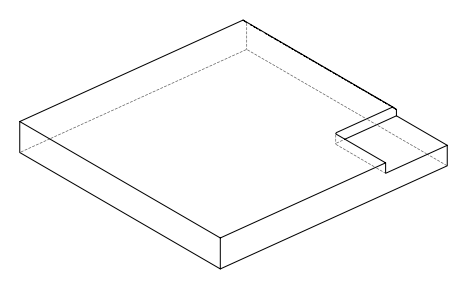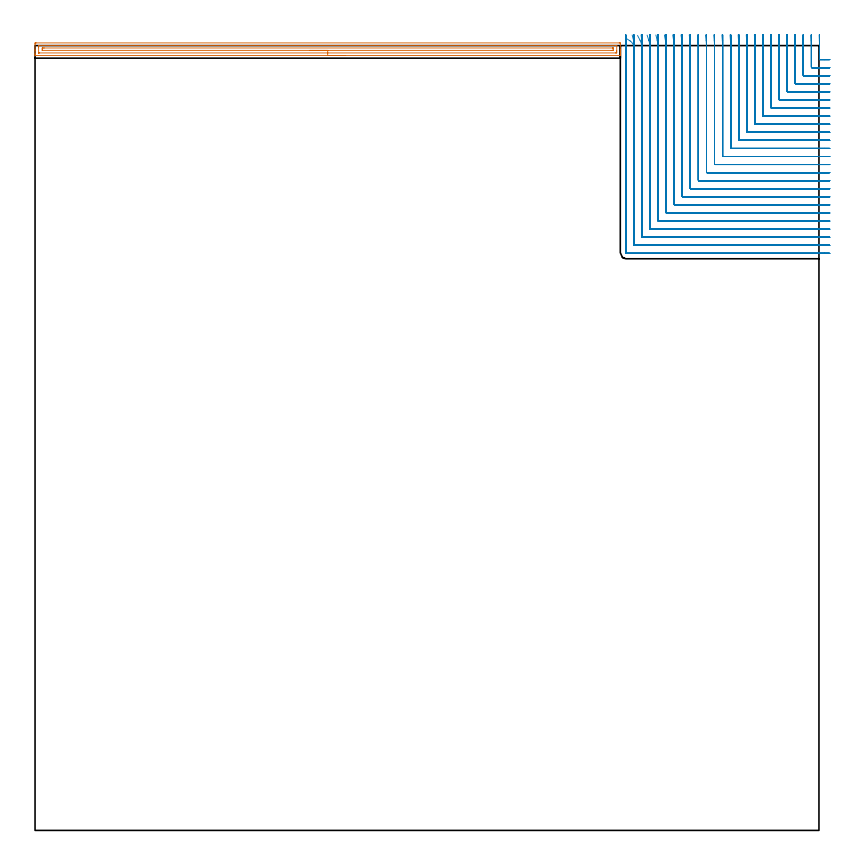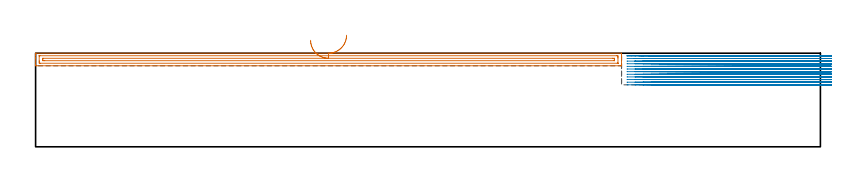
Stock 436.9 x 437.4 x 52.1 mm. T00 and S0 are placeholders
(PLAN: 2 operations, 1 tool changes, 91.9 min)
(1 AREA_MILL | FG_CHAMFER_SURFACE | UGT0205_001 | 8.02 min | 8099 mm3)
(2 MILL_CORNER_NOTCH_RECTANGULAR | CORNER_NOTCH_RECTANGULAR | UGT0201_014 | Follow Part, ap 1.5, ae 75% | 83.92 min | 231332 mm3)
(TOOL UGT0205_001 | Chamfer Mill 20 x 3 x 45 deg. | D20 FL50 Z2)
(TOOL UGT0201_014 | End mill 6 mm | D6 FL24 Z4)
(OP 1 AREA_MILL)
G17 G21 G94 G90
T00 M6
G54
G17 G0 G90 X173.1 Y431.9 S1061 M3
G43 Z62.1 H0
G94 G1 X173.062 Z61.228 F250.
X172.948 Z60.363
X172.759 Z59.512
X172.497 Z58.68
X172.163 Z57.874
X171.76 Z57.1
X171.292 Z56.364
X170.76 Z55.672
X170.171 Z55.029
X169.528 Z54.44
X168.836 Z53.908
X168.1 Z53.44
X167.326 Z53.037
X166.52 Z52.703
X165.688 Z52.441
X164.836 Z52.252
X163.972 Z52.138
X163.1 Z52.1
X0.164
X0.01 Y431.906 Z52.093
X0. Y432.21 Z51.789
Y432.556 Z51.444
Y433.202 Z50.793
Y434.404 Z49.593
Y434.96 Z49.034
Y438.2 Z45.797
X0.003 Y438.478 Z45.519
X0.01 Y438.892 Z45.105
X0.186 Y438.896 Z45.102
X0.61 Y438.899 Z45.101
X325.59
X326.014 Y438.896 Z45.102
X326.19 Y438.892 Z45.105
X326.2 Y438.478 Z45.519
Y434.96 Z49.034
Y434.404 Z49.593
Y434.081 Z49.915
Y433.524 Z50.472
Y433.202 Z50.793
Y432.209 Z51.79
X326.19 Y431.906 Z52.093
X326.036 Y431.9 Z52.1
X163.1
Y433.314 Z50.686
X2.396 Y433.315 Z50.685
X2.281
X2.036 Y433.32 Z50.68
X2.013 Y433.321 Z50.679
X2.008 Y433.337 Z50.663
X2.003 Y433.368 Z50.632
X2.001 Y433.397 Z50.603
X2. Y436.23 Z47.77
X2.002 Y436.719 Z47.281
X2.005 Y437.104 Z46.896
X2.017 Y437.479 Z46.521
X2.396 Y437.484 Z46.516
X2.511 Y437.485 Z46.515
X323.804
X323.919
X324.164 Y437.48 Z46.52
X324.187 Y437.479 Z46.521
X324.192 Y437.463 Z46.537
X324.197 Y437.432 Z46.568
X324.199 Y437.403 Z46.597
X324.2 Y434.571 Z49.429
X324.198 Y434.081 Z49.919
X324.195 Y433.696 Z50.304
X324.183 Y433.321 Z50.679
X323.804 Y433.316 Z50.684
X323.689 Y433.315 Z50.685
X163.1 Y433.314 Z50.686
Y434.728 Z49.272
X4.182 Y434.729 Z49.271
X4.103 Y434.731 Z49.269
X4.041 Y434.734 Z49.266
X4.01 Y434.737 Z49.263
X4.008 Y434.782 Z49.218
X4.003 Y434.96 Z49.04
X4.001 Y435.139 Z48.861
X4.003 Y435.84 Z48.16
X4.007 Y436.012 Z47.988
X4.014 Y436.065 Z47.935
X4.064 Y436.067 Z47.933
X4.182 Y436.069 Z47.931
X4.839 Y436.071 Z47.929
X5.074 Y436.072 Z47.928
X322.018 Y436.071 Z47.929
X322.097 Y436.069 Z47.931
X322.159 Y436.066 Z47.934
X322.19 Y436.063 Z47.937
X322.192 Y436.018 Z47.982
X322.197 Y435.84 Z48.16
X322.199 Y435.661 Z48.339
X322.197 Y434.96 Z49.04
X322.193 Y434.788 Z49.212
X322.186 Y434.735 Z49.265
X322.136 Y434.733 Z49.267
X322.018 Y434.731 Z49.269
X321.361 Y434.729 Z49.271
X321.126
X163.1 Y434.728 Z49.272
X162.228 Z49.31
X161.364 Z49.423
X160.512 Z49.612
X159.68 Z49.875
X158.874 Z50.208
X158.1 Z50.611
X157.364 Z51.08
X156.672 Z51.611
X156.029 Z52.2
X155.44 Z52.844
X154.908 Z53.536
X154.44 Z54.272
X154.037 Z55.045
X153.703 Z55.851
X153.441 Z56.683
X153.252 Z57.535
X153.138 Z58.4
X153.1 Z59.272
G0 Z62.1
M5
M2
(OP 2 MILL_CORNER_NOTCH_RECTANGULAR)
G17 G21 G94 G90
T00 M6
G54
G17 G0 G90 X437.005 Y443.39 S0 M3
G43 Z62.1 H0
Z50.633
G94 G1 X437.12 Y440.392 F250.
G2 X437.2 Y436.239 R108. F500.
G1 Y429.893
G3 X437.493 Y429.6 R0.3
G1 X439.9
X442.9 F250.
G0 Z62.1
X432.496 Y443.398
Z50.633
G1 X432.616 Y440.4
G2 X432.7 Y436.239 R103.5 F500.
G1 Y425.394
G3 X432.994 Y425.1 R0.3
G1 X439.9
X442.9 F250.
G0 Z62.1
X427.986 Y443.397
Z50.633
G1 X428.113 Y440.4
G2 X428.2 Y436.239 R99. F500.
G1 Y420.894
G3 X428.494 Y420.6 R0.3
G1 X439.9
X442.9 F250.
G0 Z62.1
X423.476 Y443.397
Z50.633
G1 X423.608 Y440.4
G2 X423.7 Y436.239 R94.5 F500.
G1 Y416.394
G3 X423.994 Y416.1 R0.3
G1 X439.9
X442.9 F250.
G0 Z62.1
X418.965 Y443.397
Z50.633
G1 X419.104 Y440.4
G2 X419.2 Y436.239 R90. F500.
G1 Y411.894
G3 X419.494 Y411.6 R0.3
G1 X439.9
X442.9 F250.
G0 Z62.1
X414.453 Y443.396
Z50.633
G1 X414.599 Y440.4
G2 X414.7 Y436.239 R85.5 F500.
G1 Y407.394
G3 X414.994 Y407.1 R0.3
G1 X439.9
X442.9 F250.
G0 Z62.1
X409.939 Y443.396
Z50.633
G1 X410.093 Y440.4
G2 X410.2 Y436.239 R81. F500.
G1 Y402.894
G3 X410.494 Y402.6 R0.3
G1 X439.9
X442.9 F250.
G0 Z62.1
X405.424 Y443.396
Z50.633
G1 X405.587 Y440.4
G2 X405.7 Y436.239 R76.5 F500.
G1 Y398.395
G3 X405.995 Y398.1 R0.3
G1 X439.9
X442.9 F250.
G0 Z62.1
X400.906 Y443.395
Z50.633
G1 X401.08 Y440.4
G2 X401.2 Y436.239 R72. F500.
G1 Y393.895
G3 X401.495 Y393.6 R0.3
G1 X439.9
X442.9 F250.
G0 Z62.1
X396.387 Y443.394
Z50.633
G1 X396.572 Y440.4
G2 X396.7 Y436.239 R67.5 F500.
G1 Y389.395
G3 X396.995 Y389.1 R0.3
G1 X439.9
X442.9 F250.
G0 Z62.1
X391.864 Y443.393
Z50.633
G1 X392.062 Y440.4
G2 X392.2 Y436.239 R63. F500.
G1 Y384.895
G3 X392.495 Y384.6 R0.3
G1 X439.9
X442.9 F250.
G0 Z62.1
X387.338 Y443.392
Z50.633
G1 X387.552 Y440.4
G2 X387.7 Y436.239 R58.5 F500.
G1 Y380.395
G3 X387.995 Y380.1 R0.3
G1 X439.9
X442.9 F250.
G0 Z62.1
X382.808 Y443.391
Z50.633
G1 X383.039 Y440.4
G2 X383.2 Y436.239 R54. F500.
G1 Y375.896
G3 X383.496 Y375.6 R0.3
G1 X439.9
X442.9 F250.
G0 Z62.1
X378.273 Y443.389
Z50.633
G1 X378.525 Y440.4
G2 X378.7 Y436.239 R49.5 F500.
G1 Y371.396
G3 X378.996 Y371.1 R0.3
G1 X439.9
X442.9 F250.
G0 Z62.1
X373.73 Y443.387
Z50.633
G1 X374.007 Y440.4
G2 X374.2 Y436.239 R45. F500.
G1 Y366.896
G3 X374.496 Y366.6 R0.3
G1 X439.9
X442.9 F250.
G0 Z62.1
X369.178 Y443.384
Z50.633
G1 X369.486 Y440.4
G2 X369.7 Y436.239 R40.5 F500.
G1 Y362.396
G3 X369.996 Y362.1 R0.3
G1 X439.9
X442.9 F250.
G0 Z62.1
X364.612 Y443.38
Z50.633
G1 X364.959 Y440.4
G2 X365.2 Y436.239 R36. F500.
G1 Y357.896
G3 X365.496 Y357.6 R0.3
G1 X439.9
X442.9 F250.
G0 Z62.1
X360.028 Y443.374
Z50.633
G1 X360.424 Y440.4
G2 X360.7 Y436.239 R31.5 F500.
G1 Y353.396
G3 X360.996 Y353.1 R0.3
G1 X439.9
X442.9 F250.
G0 Z62.1
X355.415 Y443.364
Z50.633
G1 X355.877 Y440.4
G2 X356.2 Y436.239 R27. F500.
G1 Y348.897
G3 X356.497 Y348.6 R0.3
G1 X439.9
X442.9 F250.
G0 Z62.1
X350.757 Y443.348
Z50.633
G1 X351.312 Y440.4
G2 X351.7 Y436.239 R22.5 F500.
G1 Y344.397
G3 X351.997 Y344.1 R0.3
G1 X439.9
X442.9 F250.
G0 Z62.1
X346.019 Y443.319
Z50.633
G1 X346.713 Y440.4
G2 X347.2 Y436.239 R18. F500.
G1 Y339.897
G3 X347.497 Y339.6 R0.3
G1 X439.9
X442.9 F250.
G0 Z62.1
X341.118 Y443.254
Z50.633
G1 X342.043 Y440.4
G2 X342.7 Y436.239 R13.5 F500.
G1 Y335.397
G3 X342.997 Y335.1 R0.3
G1 X439.9
X442.9 F250.
G0 Z62.1
X335.794 Y443.06
Z50.633
G1 X337.181 Y440.4
G2 X338.2 Y436.239 R9. F500.
G1 Y330.897
G3 X338.497 Y330.6 R0.3
G1 X439.9
X442.9 F250.
G0 Z62.1
X329.099 Y441.647
Z50.633
G1 X331.626 Y440.029
G2 X333.7 Y436.239 R4.5 F500.
G1 Y326.397
G3 X333.997 Y326.1 R0.3
G1 X439.9
X442.9 F250.
G0 Z62.1
X329.2 Y439.239
Z50.633
G1 Y436.239
Y321.897 F500.
G3 X329.497 Y321.6 R0.3
G1 X439.9
X442.9 F250.
G0 Z62.1
X437.163 Y443.385
Z49.167
G1 X437.194 Y440.386
G2 X437.2 Y439.267 R108. F500.
G1 Y429.893
G3 X437.493 Y429.6 R0.3
G1 X439.9
X442.9 F250.
G0 Z62.1
X432.661 Y443.4
Z49.167
G1 X432.694 Y440.4
G2 X432.7 Y439.267 R103.5 F500.
G1 Y425.394
G3 X432.994 Y425.1 R0.3
G1 X439.9
X442.9 F250.
G0 Z62.1
X428.159 Y443.4
Z49.167
G1 X428.194 Y440.4
G2 X428.2 Y439.267 R99. F500.
G1 Y420.894
G3 X428.494 Y420.6 R0.3
G1 X439.9
X442.9 F250.
G0 Z62.1
X423.657 Y443.4
Z49.167
G1 X423.693 Y440.4
G2 X423.7 Y439.267 R94.5 F500.
G1 Y416.394
G3 X423.994 Y416.1 R0.3
G1 X439.9
X442.9 F250.
G0 Z62.1
X419.155 Y443.4
Z49.167
G1 X419.193 Y440.4
G2 X419.2 Y439.267 R90. F500.
G1 Y411.894
G3 X419.494 Y411.6 R0.3
G1 X439.9
X442.9 F250.
G0 Z62.1
X414.653 Y443.4
Z49.167
G1 X414.692 Y440.4
G2 X414.7 Y439.267 R85.5 F500.
G1 Y407.394
G3 X414.994 Y407.1 R0.3
G1 X439.9
X442.9 F250.
G0 Z62.1
X410.15 Y443.4
Z49.167
G1 X410.192 Y440.4
G2 X410.2 Y439.267 R81. F500.
G1 Y402.894
G3 X410.494 Y402.6 R0.3
G1 X439.9
X442.9 F250.
G0 Z62.1
X405.647 Y443.4
Z49.167
G1 X405.692 Y440.4
G2 X405.7 Y439.267 R76.5 F500.
G1 Y398.395
G3 X405.995 Y398.1 R0.3
G1 X439.9
X442.9 F250.
G0 Z62.1
X401.144 Y443.4
Z49.167
G1 X401.191 Y440.4
G2 X401.2 Y439.267 R72. F500.
G1 Y393.895
G3 X401.495 Y393.6 R0.3
G1 X439.9
X442.9 F250.
G0 Z62.1
X396.64 Y443.4
Z49.167
G1 X396.69 Y440.4
G2 X396.7 Y439.267 R67.5 F500.
G1 Y389.395
G3 X396.995 Y389.1 R0.3
G1 X439.9
X442.9 F250.
G0 Z62.1
X392.136 Y443.4
Z49.167
G1 X392.19 Y440.4
G2 X392.2 Y439.267 R63. F500.
G1 Y384.895
G3 X392.495 Y384.6 R0.3
G1 X439.9
X442.9 F250.
G0 Z62.1
X387.631 Y443.399
Z49.167
G1 X387.689 Y440.4
G2 X387.7 Y439.267 R58.5 F500.
G1 Y380.395
G3 X387.995 Y380.1 R0.3
G1 X439.9
X442.9 F250.
G0 Z62.1
X383.125 Y443.399
Z49.167
G1 X383.188 Y440.4
G2 X383.2 Y439.267 R54. F500.
G1 Y375.896
G3 X383.496 Y375.6 R0.3
G1 X439.9
X442.9 F250.
G0 Z62.1
X378.618 Y443.399
Z49.167
G1 X378.687 Y440.4
G2 X378.7 Y439.267 R49.5 F500.
G1 Y371.396
G3 X378.996 Y371.1 R0.3
G1 X439.9
X442.9 F250.
G0 Z62.1
X374.11 Y443.399
Z49.167
G1 X374.186 Y440.4
G2 X374.2 Y439.267 R45. F500.
G1 Y366.896
G3 X374.496 Y366.6 R0.3
G1 X439.9
X442.9 F250.
G0 Z62.1
X369.6 Y443.399
Z49.167
G1 X369.684 Y440.4
G2 X369.7 Y439.267 R40.5 F500.
G1 Y362.396
G3 X369.996 Y362.1 R0.3
G1 X439.9
X442.9 F250.
G0 Z62.1
X365.088 Y443.399
Z49.167
G1 X365.182 Y440.4
G2 X365.2 Y439.267 R36. F500.
G1 Y357.896
G3 X365.496 Y357.6 R0.3
G1 X439.9
X442.9 F250.
G0 Z62.1
X360.572 Y443.398
Z49.167
G1 X360.68 Y440.4
G2 X360.7 Y439.267 R31.5 F500.
G1 Y353.396
G3 X360.996 Y353.1 R0.3
G1 X439.9
X442.9 F250.
G0 Z62.1
X356.05 Y443.397
Z49.167
G1 X356.176 Y440.4
G2 X356.2 Y439.267 R27. F500.
G1 Y348.896
G3 X356.496 Y348.6 R0.3
G1 X439.9
X442.9 F250.
G0 Z62.1
X351.52 Y443.396
Z49.167
G1 X351.671 Y440.4
G2 X351.7 Y439.267 R22.5 F500.
G1 Y344.397
G3 X351.997 Y344.1 R0.3
G1 X439.9
X442.9 F250.
G0 Z62.1
X346.975 Y443.394
Z49.167
G1 X347.164 Y440.4
G2 X347.2 Y439.267 R18. F500.
G1 Y339.897
G3 X347.497 Y339.6 R0.3
G1 X439.9
X442.9 F250.
G0 Z62.1
X342.401 Y443.389
Z49.167
G1 X342.652 Y440.4
G2 X342.7 Y439.267 R13.5 F500.
G1 Y335.397
G3 X342.997 Y335.1 R0.3
G1 X439.9
X442.9 F250.
G0 Z62.1
X337.751 Y443.376
Z49.167
G1 X338.128 Y440.4
G2 X338.2 Y439.267 R9. F500.
G1 Y330.897
G3 X338.497 Y330.6 R0.3
G1 X439.9
X442.9 F250.
G0 Z62.1
X332.799 Y443.303
Z49.167
G1 X333.555 Y440.4
G2 X333.7 Y439.267 R4.5 F500.
G1 Y326.397
G3 X333.997 Y326.1 R0.3
G1 X439.9
X442.9 F250.
G0 Z62.1
X329.2 Y442.267
Z49.167
G1 Y439.267
Y321.897 F500.
G3 X329.497 Y321.6 R0.3
G1 X439.9
X442.9 F250.
G0 Z62.1
X437.197 Y443.385
Z47.7
G1 X437.2 Y440.385
Y440.277 F500.
Y429.893
G3 X437.493 Y429.6 R0.3
G1 X439.9
X442.9 F250.
G0 Z62.1
X432.696 Y443.4
Z47.7
G1 X432.7 Y440.4
Y440.277 F500.
Y425.393
G3 X432.993 Y425.1 R0.3
G1 X439.9
X442.9 F250.
G0 Z62.1
X428.196 Y443.4
Z47.7
G1 X428.2 Y440.4
Y440.277 F500.
Y420.894
G3 X428.494 Y420.6 R0.3
G1 X439.9
X442.9 F250.
G0 Z62.1
X423.696 Y443.4
Z47.7
G1 X423.7 Y440.4
Y440.277 F500.
Y416.394
G3 X423.994 Y416.1 R0.3
G1 X439.9
X442.9 F250.
G0 Z62.1
X419.196 Y443.4
Z47.7
G1 X419.2 Y440.4
Y440.277 F500.
Y411.894
G3 X419.494 Y411.6 R0.3
G1 X439.9
X442.9 F250.
G0 Z62.1
X414.696 Y443.4
Z47.7
G1 X414.7 Y440.4
Y440.277 F500.
Y407.394
G3 X414.994 Y407.1 R0.3
G1 X439.9
X442.9 F250.
G0 Z62.1
X410.195 Y443.4
Z47.7
G1 X410.2 Y440.4
Y440.277 F500.
Y402.894
G3 X410.494 Y402.6 R0.3
G1 X439.9
X442.9 F250.
G0 Z62.1
X405.695 Y443.4
Z47.7
G1 X405.7 Y440.4
Y440.277 F500.
Y398.395
G3 X405.995 Y398.1 R0.3
G1 X439.9
X442.9 F250.
G0 Z62.1
X401.195 Y443.4
Z47.7
G1 X401.2 Y440.4
Y440.277 F500.
Y393.895
G3 X401.495 Y393.6 R0.3
G1 X439.9
X442.9 F250.
G0 Z62.1
X396.694 Y443.4
Z47.7
G1 X396.7 Y440.4
Y440.277 F500.
Y389.395
G3 X396.995 Y389.1 R0.3
G1 X439.9
X442.9 F250.
G0 Z62.1
X392.194 Y443.4
Z47.7
G1 X392.2 Y440.4
Y440.277 F500.
Y384.895
G3 X392.495 Y384.6 R0.3
G1 X439.9
X442.9 F250.
G0 Z62.1
X387.694 Y443.4
Z47.7
G1 X387.7 Y440.4
Y440.277 F500.
Y380.395
G3 X387.995 Y380.1 R0.3
G1 X439.9
X442.9 F250.
G0 Z62.1
X383.193 Y443.4
Z47.7
G1 X383.2 Y440.4
Y440.277 F500.
Y375.895
G3 X383.495 Y375.6 R0.3
G1 X439.9
X442.9 F250.
G0 Z62.1
X378.692 Y443.4
Z47.7
G1 X378.7 Y440.4
Y440.277 F500.
Y371.396
G3 X378.996 Y371.1 R0.3
G1 X439.9
X442.9 F250.
G0 Z62.1
X374.192 Y443.4
Z47.7
G1 X374.2 Y440.4
Y440.277 F500.
Y366.896
G3 X374.496 Y366.6 R0.3
G1 X439.9
X442.9 F250.
G0 Z62.1
X369.691 Y443.4
Z47.7
G1 X369.7 Y440.4
Y440.277 F500.
Y362.396
G3 X369.996 Y362.1 R0.3
G1 X439.9
X442.9 F250.
G0 Z62.1
X365.19 Y443.4
Z47.7
G1 X365.2 Y440.4
Y440.277 F500.
Y357.896
G3 X365.496 Y357.6 R0.3
G1 X439.9
X442.9 F250.
G0 Z62.1
X360.688 Y443.4
Z47.7
G1 X360.7 Y440.4
Y440.277 F500.
Y353.396
G3 X360.996 Y353.1 R0.3
G1 X439.9
X442.9 F250.
G0 Z62.1
X356.186 Y443.4
Z47.7
G1 X356.2 Y440.4
Y440.277 F500.
Y348.896
G3 X356.496 Y348.6 R0.3
G1 X439.9
X442.9 F250.
G0 Z62.1
X351.683 Y443.4
Z47.7
G1 X351.7 Y440.4
Y440.277 F500.
Y344.397
G3 X351.997 Y344.1 R0.3
G1 X439.9
X442.9 F250.
G0 Z62.1
X347.179 Y443.4
Z47.7
G1 X347.2 Y440.4
Y440.277 F500.
Y339.897
G3 X347.497 Y339.6 R0.3
G1 X439.9
X442.9 F250.
G0 Z62.1
X342.672 Y443.4
Z47.7
G1 X342.699 Y440.4
X342.7 Y440.277 F500.
Y335.397
G3 X342.997 Y335.1 R0.3
G1 X439.9
X442.9 F250.
G0 Z62.1
X338.158 Y443.4
Z47.7
G1 X338.199 Y440.4
X338.2 Y440.277 F500.
Y330.897
G3 X338.497 Y330.6 R0.3
G1 X439.9
X442.9 F250.
G0 Z62.1
X333.616 Y443.399
Z47.7
G1 X333.698 Y440.4
X333.7 Y440.277 F500.
Y326.397
G3 X333.997 Y326.1 R0.3
G1 X439.9
X442.9 F250.
G0 Z62.1
X329.2 Y443.277
Z47.7
G1 Y440.277
Y321.897 F500.
G3 X329.497 Y321.6 R0.3
G1 X439.9
X442.9 F250.
G0 Z62.1
X437.2 Y443.385
Z46.233
G1 Y440.385
Y429.893 F500.
G3 X437.493 Y429.6 R0.3
G1 X439.9
X442.9 F250.
G0 Z62.1
X432.7 Y443.4
Z46.233
G1 Y440.4
Y425.394 F500.
G3 X432.994 Y425.1 R0.3
G1 X439.9
X442.9 F250.
G0 Z62.1
X428.2 Y443.4
Z46.233
G1 Y440.4
Y420.894 F500.
G3 X428.494 Y420.6 R0.3
G1 X439.9
X442.9 F250.
G0 Z62.1
X423.7 Y443.4
Z46.233
G1 Y440.4
Y416.394 F500.
G3 X423.994 Y416.1 R0.3
G1 X439.9
X442.9 F250.
G0 Z62.1
X419.2 Y443.4
Z46.233
G1 Y440.4
Y411.894 F500.
G3 X419.494 Y411.6 R0.3
G1 X439.9
X442.9 F250.
G0 Z62.1
X414.7 Y443.4
Z46.233
G1 Y440.4
Y407.394 F500.
G3 X414.994 Y407.1 R0.3
G1 X439.9
X442.9 F250.
G0 Z62.1
X410.2 Y443.4
Z46.233
G1 Y440.4
Y402.894 F500.
G3 X410.494 Y402.6 R0.3
G1 X439.9
X442.9 F250.
G0 Z62.1
X405.7 Y443.4
Z46.233
G1 Y440.4
Y398.395 F500.
G3 X405.995 Y398.1 R0.3
G1 X439.9
X442.9 F250.
G0 Z62.1
X401.2 Y443.4
Z46.233
G1 Y440.4
Y393.895 F500.
G3 X401.495 Y393.6 R0.3
G1 X439.9
X442.9 F250.
G0 Z62.1
X396.7 Y443.4
Z46.233
G1 Y440.4
Y389.395 F500.
G3 X396.995 Y389.1 R0.3
G1 X439.9
X442.9 F250.
G0 Z62.1
X392.2 Y443.4
Z46.233
G1 Y440.4
Y384.895 F500.
G3 X392.495 Y384.6 R0.3
G1 X439.9
X442.9 F250.
G0 Z62.1
X387.7 Y443.4
Z46.233
G1 Y440.4
Y380.395 F500.
G3 X387.995 Y380.1 R0.3
G1 X439.9
X442.9 F250.
G0 Z62.1
X383.2 Y443.4
Z46.233
G1 Y440.4
Y375.896 F500.
G3 X383.496 Y375.6 R0.3
G1 X439.9
X442.9 F250.
G0 Z62.1
X378.7 Y443.4
Z46.233
G1 Y440.4
Y371.396 F500.
G3 X378.996 Y371.1 R0.3
G1 X439.9
X442.9 F250.
G0 Z62.1
X374.2 Y443.4
Z46.233
G1 Y440.4
Y366.896 F500.
G3 X374.496 Y366.6 R0.3
G1 X439.9
X442.9 F250.
G0 Z62.1
X369.7 Y443.4
Z46.233
G1 Y440.4
Y362.396 F500.
G3 X369.996 Y362.1 R0.3
G1 X439.9
X442.9 F250.
G0 Z62.1
X365.2 Y443.4
Z46.233
G1 Y440.4
Y357.896 F500.
G3 X365.496 Y357.6 R0.3
G1 X439.9
X442.9 F250.
G0 Z62.1
X360.7 Y443.4
Z46.233
G1 Y440.4
Y353.396 F500.
G3 X360.996 Y353.1 R0.3
G1 X439.9
X442.9 F250.
G0 Z62.1
X356.2 Y443.4
Z46.233
G1 Y440.4
Y348.897 F500.
G3 X356.497 Y348.6 R0.3
G1 X439.9
X442.9 F250.
G0 Z62.1
X351.7 Y443.4
Z46.233
G1 Y440.4
Y344.397 F500.
G3 X351.997 Y344.1 R0.3
G1 X439.9
X442.9 F250.
G0 Z62.1
X347.2 Y443.4
Z46.233
G1 Y440.4
Y339.897 F500.
G3 X347.497 Y339.6 R0.3
G1 X439.9
X442.9 F250.
G0 Z62.1
X342.7 Y443.4
Z46.233
G1 Y440.4
Y335.397 F500.
G3 X342.997 Y335.1 R0.3
G1 X439.9
X442.9 F250.
G0 Z62.1
X338.2 Y443.4
Z46.233
G1 Y440.4
Y330.897 F500.
G3 X338.497 Y330.6 R0.3
G1 X439.9
X442.9 F250.
G0 Z62.1
X333.7 Y443.4
Z46.233
G1 Y440.4
Y326.397 F500.
G3 X333.997 Y326.1 R0.3
G1 X439.9
X442.9 F250.
G0 Z62.1
X329.2 Y443.4
Z46.233
G1 Y440.4
Y321.897 F500.
G3 X329.497 Y321.6 R0.3
G1 X439.9
X442.9 F250.
G0 Z62.1
X437.2 Y443.385
Z44.767
G1 Y440.385
Y429.893 F500.
G3 X437.493 Y429.6 R0.3
G1 X439.9
X442.9 F250.
G0 Z62.1
X432.7 Y443.4
Z44.767
G1 Y440.4
Y425.394 F500.
G3 X432.994 Y425.1 R0.3
G1 X439.9
X442.9 F250.
G0 Z62.1
X428.2 Y443.4
Z44.767
G1 Y440.4
Y420.894 F500.
G3 X428.494 Y420.6 R0.3
G1 X439.9
X442.9 F250.
G0 Z62.1
X423.7 Y443.4
Z44.767
G1 Y440.4
Y416.394 F500.
G3 X423.994 Y416.1 R0.3
G1 X439.9
X442.9 F250.
G0 Z62.1
X419.2 Y443.4
Z44.767
G1 Y440.4
Y411.894 F500.
G3 X419.494 Y411.6 R0.3
G1 X439.9
X442.9 F250.
G0 Z62.1
X414.7 Y443.4
Z44.767
G1 Y440.4
Y407.394 F500.
G3 X414.994 Y407.1 R0.3
G1 X439.9
X442.9 F250.
G0 Z62.1
X410.2 Y443.4
Z44.767
G1 Y440.4
Y402.894 F500.
G3 X410.494 Y402.6 R0.3
G1 X439.9
X442.9 F250.
G0 Z62.1
X405.7 Y443.4
Z44.767
G1 Y440.4
Y398.395 F500.
G3 X405.995 Y398.1 R0.3
G1 X439.9
X442.9 F250.
G0 Z62.1
X401.2 Y443.4
Z44.767
G1 Y440.4
Y393.895 F500.
G3 X401.495 Y393.6 R0.3
G1 X439.9
X442.9 F250.
G0 Z62.1
X396.7 Y443.4
Z44.767
G1 Y440.4
Y389.395 F500.
G3 X396.995 Y389.1 R0.3
G1 X439.9
X442.9 F250.
G0 Z62.1
X392.2 Y443.4
Z44.767
G1 Y440.4
Y384.895 F500.
G3 X392.495 Y384.6 R0.3
G1 X439.9
X442.9 F250.
G0 Z62.1
X387.7 Y443.4
Z44.767
G1 Y440.4
Y380.395 F500.
G3 X387.995 Y380.1 R0.3
G1 X439.9
X442.9 F250.
G0 Z62.1
X383.2 Y443.4
Z44.767
G1 Y440.4
Y375.896 F500.
G3 X383.496 Y375.6 R0.3
G1 X439.9
X442.9 F250.
G0 Z62.1
X378.7 Y443.4
Z44.767
G1 Y440.4
Y371.396 F500.
G3 X378.996 Y371.1 R0.3
G1 X439.9
X442.9 F250.
G0 Z62.1
X374.2 Y443.4
Z44.767
G1 Y440.4
Y366.896 F500.
G3 X374.496 Y366.6 R0.3
G1 X439.9
X442.9 F250.
G0 Z62.1
X369.7 Y443.4
Z44.767
G1 Y440.4
Y362.396 F500.
G3 X369.996 Y362.1 R0.3
G1 X439.9
X442.9 F250.
G0 Z62.1
X365.2 Y443.4
Z44.767
G1 Y440.4
Y357.896 F500.
G3 X365.496 Y357.6 R0.3
G1 X439.9
X442.9 F250.
G0 Z62.1
X360.7 Y443.4
Z44.767
G1 Y440.4
Y353.396 F500.
G3 X360.996 Y353.1 R0.3
G1 X439.9
X442.9 F250.
G0 Z62.1
X356.2 Y443.4
Z44.767
G1 Y440.4
Y348.897 F500.
G3 X356.497 Y348.6 R0.3
G1 X439.9
X442.9 F250.
G0 Z62.1
X351.7 Y443.4
Z44.767
G1 Y440.4
Y344.397 F500.
G3 X351.997 Y344.1 R0.3
G1 X439.9
X442.9 F250.
G0 Z62.1
X347.2 Y443.4
Z44.767
G1 Y440.4
Y339.897 F500.
G3 X347.497 Y339.6 R0.3
G1 X439.9
X442.9 F250.
G0 Z62.1
X342.7 Y443.4
Z44.767
G1 Y440.4
Y335.397 F500.
G3 X342.997 Y335.1 R0.3
G1 X439.9
X442.9 F250.
G0 Z62.1
X338.2 Y443.4
Z44.767
G1 Y440.4
Y330.897 F500.
G3 X338.497 Y330.6 R0.3
G1 X439.9
X442.9 F250.
G0 Z62.1
X333.7 Y443.4
Z44.767
G1 Y440.4
Y326.397 F500.
G3 X333.997 Y326.1 R0.3
G1 X439.9
X442.9 F250.
G0 Z62.1
X329.2 Y443.4
Z44.767
G1 Y440.4
Y321.897 F500.
G3 X329.497 Y321.6 R0.3
G1 X439.9
X442.9 F250.
G0 Z62.1
X437.2 Y443.385
Z43.3
G1 Y440.385
Y429.893 F500.
G3 X437.493 Y429.6 R0.3
G1 X439.9
X442.9 F250.
G0 Z62.1
X432.7 Y443.4
Z43.3
G1 Y440.4
Y425.394 F500.
G3 X432.994 Y425.1 R0.3
G1 X439.9
X442.9 F250.
G0 Z62.1
X428.2 Y443.4
Z43.3
G1 Y440.4
Y420.894 F500.
G3 X428.494 Y420.6 R0.3
G1 X439.9
X442.9 F250.
G0 Z62.1
X423.7 Y443.4
Z43.3
G1 Y440.4
Y416.394 F500.
G3 X423.994 Y416.1 R0.3
G1 X439.9
X442.9 F250.
G0 Z62.1
X419.2 Y443.4
Z43.3
G1 Y440.4
Y411.894 F500.
G3 X419.494 Y411.6 R0.3
G1 X439.9
X442.9 F250.
G0 Z62.1
X414.7 Y443.4
Z43.3
G1 Y440.4
Y407.394 F500.
G3 X414.994 Y407.1 R0.3
G1 X439.9
X442.9 F250.
G0 Z62.1
X410.2 Y443.4
Z43.3
G1 Y440.4
Y402.894 F500.
G3 X410.494 Y402.6 R0.3
G1 X439.9
X442.9 F250.
G0 Z62.1
X405.7 Y443.4
Z43.3
G1 Y440.4
Y398.395 F500.
G3 X405.995 Y398.1 R0.3
G1 X439.9
X442.9 F250.
G0 Z62.1
X401.2 Y443.4
Z43.3
G1 Y440.4
Y393.895 F500.
G3 X401.495 Y393.6 R0.3
G1 X439.9
X442.9 F250.
G0 Z62.1
X396.7 Y443.4
Z43.3
G1 Y440.4
Y389.395 F500.
G3 X396.995 Y389.1 R0.3
G1 X439.9
X442.9 F250.
G0 Z62.1
X392.2 Y443.4
Z43.3
G1 Y440.4
Y384.895 F500.
G3 X392.495 Y384.6 R0.3
G1 X439.9
X442.9 F250.
G0 Z62.1
X387.7 Y443.4
Z43.3
G1 Y440.4
Y380.395 F500.
G3 X387.995 Y380.1 R0.3
G1 X439.9
X442.9 F250.
G0 Z62.1
X383.2 Y443.4
Z43.3
G1 Y440.4
Y375.896 F500.
G3 X383.496 Y375.6 R0.3
G1 X439.9
X442.9 F250.
G0 Z62.1
X378.7 Y443.4
Z43.3
G1 Y440.4
Y371.396 F500.
G3 X378.996 Y371.1 R0.3
G1 X439.9
X442.9 F250.
G0 Z62.1
X374.2 Y443.4
Z43.3
G1 Y440.4
Y366.896 F500.
G3 X374.496 Y366.6 R0.3
G1 X439.9
X442.9 F250.
G0 Z62.1
X369.7 Y443.4
Z43.3
G1 Y440.4
Y362.396 F500.
G3 X369.996 Y362.1 R0.3
G1 X439.9
X442.9 F250.
G0 Z62.1
X365.2 Y443.4
Z43.3
G1 Y440.4
Y357.896 F500.
G3 X365.496 Y357.6 R0.3
G1 X439.9
X442.9 F250.
G0 Z62.1
X360.7 Y443.4
Z43.3
G1 Y440.4
Y353.396 F500.
G3 X360.996 Y353.1 R0.3
G1 X439.9
X442.9 F250.
G0 Z62.1
X356.2 Y443.4
Z43.3
G1 Y440.4
Y348.897 F500.
G3 X356.497 Y348.6 R0.3
G1 X439.9
X442.9 F250.
G0 Z62.1
X351.7 Y443.4
Z43.3
G1 Y440.4
Y344.397 F500.
G3 X351.997 Y344.1 R0.3
G1 X439.9
X442.9 F250.
G0 Z62.1
X347.2 Y443.4
Z43.3
G1 Y440.4
Y339.897 F500.
G3 X347.497 Y339.6 R0.3
G1 X439.9
X442.9 F250.
G0 Z62.1
X342.7 Y443.4
Z43.3
G1 Y440.4
Y335.397 F500.
G3 X342.997 Y335.1 R0.3
G1 X439.9
X442.9 F250.
G0 Z62.1
X338.2 Y443.4
Z43.3
G1 Y440.4
Y330.897 F500.
G3 X338.497 Y330.6 R0.3
G1 X439.9
X442.9 F250.
G0 Z62.1
X333.7 Y443.4
Z43.3
G1 Y440.4
Y326.397 F500.
G3 X333.997 Y326.1 R0.3
G1 X439.9
X442.9 F250.
G0 Z62.1
X329.2 Y443.4
Z43.3
G1 Y440.4
Y321.897 F500.
G3 X329.497 Y321.6 R0.3
G1 X439.9
X442.9 F250.
G0 Z62.1
X437.2 Y443.385
Z41.833
G1 Y440.385
Y429.893 F500.
G3 X437.493 Y429.6 R0.3
G1 X439.9
X442.9 F250.
G0 Z62.1
X432.7 Y443.4
Z41.833
G1 Y440.4
Y425.394 F500.
G3 X432.994 Y425.1 R0.3
G1 X439.9
X442.9 F250.
G0 Z62.1
X428.2 Y443.4
Z41.833
G1 Y440.4
Y420.894 F500.
G3 X428.494 Y420.6 R0.3
G1 X439.9
X442.9 F250.
G0 Z62.1
X423.7 Y443.4
Z41.833
G1 Y440.4
Y416.394 F500.
G3 X423.994 Y416.1 R0.3
G1 X439.9
X442.9 F250.
G0 Z62.1
X419.2 Y443.4
Z41.833
G1 Y440.4
Y411.894 F500.
G3 X419.494 Y411.6 R0.3
G1 X439.9
X442.9 F250.
G0 Z62.1
X414.7 Y443.4
Z41.833
G1 Y440.4
Y407.394 F500.
G3 X414.994 Y407.1 R0.3
G1 X439.9
X442.9 F250.
G0 Z62.1
X410.2 Y443.4
Z41.833
G1 Y440.4
Y402.894 F500.
G3 X410.494 Y402.6 R0.3
G1 X439.9
X442.9 F250.
G0 Z62.1
X405.7 Y443.4
Z41.833
G1 Y440.4
Y398.395 F500.
G3 X405.995 Y398.1 R0.3
G1 X439.9
X442.9 F250.
G0 Z62.1
X401.2 Y443.4
Z41.833
G1 Y440.4
Y393.895 F500.
G3 X401.495 Y393.6 R0.3
G1 X439.9
X442.9 F250.
G0 Z62.1
X396.7 Y443.4
Z41.833
G1 Y440.4
Y389.395 F500.
G3 X396.995 Y389.1 R0.3
G1 X439.9
X442.9 F250.
G0 Z62.1
X392.2 Y443.4
Z41.833
G1 Y440.4
Y384.895 F500.
G3 X392.495 Y384.6 R0.3
G1 X439.9
X442.9 F250.
G0 Z62.1
X387.7 Y443.4
Z41.833
G1 Y440.4
Y380.395 F500.
G3 X387.995 Y380.1 R0.3
G1 X439.9
X442.9 F250.
G0 Z62.1
X383.2 Y443.4
Z41.833
G1 Y440.4
Y375.896 F500.
G3 X383.496 Y375.6 R0.3
G1 X439.9
X442.9 F250.
G0 Z62.1
X378.7 Y443.4
Z41.833
G1 Y440.4
Y371.396 F500.
G3 X378.996 Y371.1 R0.3
G1 X439.9
X442.9 F250.
G0 Z62.1
X374.2 Y443.4
Z41.833
G1 Y440.4
Y366.896 F500.
G3 X374.496 Y366.6 R0.3
G1 X439.9
X442.9 F250.
G0 Z62.1
X369.7 Y443.4
Z41.833
G1 Y440.4
Y362.396 F500.
G3 X369.996 Y362.1 R0.3
G1 X439.9
X442.9 F250.
G0 Z62.1
X365.2 Y443.4
Z41.833
G1 Y440.4
Y357.896 F500.
G3 X365.496 Y357.6 R0.3
G1 X439.9
X442.9 F250.
G0 Z62.1
X360.7 Y443.4
Z41.833
G1 Y440.4
Y353.396 F500.
G3 X360.996 Y353.1 R0.3
G1 X439.9
X442.9 F250.
G0 Z62.1
X356.2 Y443.4
Z41.833
G1 Y440.4
Y348.897 F500.
G3 X356.497 Y348.6 R0.3
G1 X439.9
X442.9 F250.
G0 Z62.1
X351.7 Y443.4
Z41.833
G1 Y440.4
Y344.397 F500.
G3 X351.997 Y344.1 R0.3
G1 X439.9
X442.9 F250.
G0 Z62.1
X347.2 Y443.4
Z41.833
G1 Y440.4
Y339.897 F500.
G3 X347.497 Y339.6 R0.3
G1 X439.9
X442.9 F250.
G0 Z62.1
X342.7 Y443.4
Z41.833
G1 Y440.4
Y335.397 F500.
G3 X342.997 Y335.1 R0.3
G1 X439.9
X442.9 F250.
G0 Z62.1
X338.2 Y443.4
Z41.833
G1 Y440.4
Y330.897 F500.
G3 X338.497 Y330.6 R0.3
G1 X439.9
X442.9 F250.
G0 Z62.1
X333.7 Y443.4
Z41.833
G1 Y440.4
Y326.397 F500.
G3 X333.997 Y326.1 R0.3
G1 X439.9
X442.9 F250.
G0 Z62.1
X329.2 Y443.4
Z41.833
G1 Y440.4
Y321.897 F500.
G3 X329.497 Y321.6 R0.3
G1 X439.9
X442.9 F250.
G0 Z62.1
X437.2 Y443.385
Z40.367
G1 Y440.385
Y429.893 F500.
G3 X437.493 Y429.6 R0.3
G1 X439.9
X442.9 F250.
G0 Z62.1
X432.7 Y443.4
Z40.367
G1 Y440.4
Y425.394 F500.
G3 X432.994 Y425.1 R0.3
G1 X439.9
X442.9 F250.
G0 Z62.1
X428.2 Y443.4
Z40.367
G1 Y440.4
Y420.894 F500.
G3 X428.494 Y420.6 R0.3
G1 X439.9
X442.9 F250.
G0 Z62.1
X423.7 Y443.4
Z40.367
G1 Y440.4
Y416.394 F500.
G3 X423.994 Y416.1 R0.3
G1 X439.9
X442.9 F250.
G0 Z62.1
X419.2 Y443.4
Z40.367
G1 Y440.4
Y411.894 F500.
G3 X419.494 Y411.6 R0.3
G1 X439.9
X442.9 F250.
G0 Z62.1
X414.7 Y443.4
Z40.367
G1 Y440.4
Y407.394 F500.
G3 X414.994 Y407.1 R0.3
G1 X439.9
X442.9 F250.
G0 Z62.1
X410.2 Y443.4
Z40.367
G1 Y440.4
Y402.894 F500.
G3 X410.494 Y402.6 R0.3
G1 X439.9
X442.9 F250.
G0 Z62.1
X405.7 Y443.4
Z40.367
G1 Y440.4
Y398.395 F500.
G3 X405.995 Y398.1 R0.3
G1 X439.9
X442.9 F250.
G0 Z62.1
X401.2 Y443.4
Z40.367
G1 Y440.4
Y393.895 F500.
G3 X401.495 Y393.6 R0.3
G1 X439.9
X442.9 F250.
G0 Z62.1
X396.7 Y443.4
Z40.367
G1 Y440.4
Y389.395 F500.
G3 X396.995 Y389.1 R0.3
G1 X439.9
X442.9 F250.
G0 Z62.1
X392.2 Y443.4
Z40.367
G1 Y440.4
Y384.895 F500.
G3 X392.495 Y384.6 R0.3
G1 X439.9
X442.9 F250.
G0 Z62.1
X387.7 Y443.4
Z40.367
G1 Y440.4
Y380.395 F500.
G3 X387.995 Y380.1 R0.3
G1 X439.9
X442.9 F250.
G0 Z62.1
X383.2 Y443.4
Z40.367
G1 Y440.4
Y375.896 F500.
G3 X383.496 Y375.6 R0.3
G1 X439.9
X442.9 F250.
G0 Z62.1
X378.7 Y443.4
Z40.367
G1 Y440.4
Y371.396 F500.
G3 X378.996 Y371.1 R0.3
G1 X439.9
X442.9 F250.
G0 Z62.1
X374.2 Y443.4
Z40.367
G1 Y440.4
Y366.896 F500.
G3 X374.496 Y366.6 R0.3
G1 X439.9
X442.9 F250.
G0 Z62.1
X369.7 Y443.4
Z40.367
G1 Y440.4
Y362.396 F500.
G3 X369.996 Y362.1 R0.3
G1 X439.9
X442.9 F250.
G0 Z62.1
X365.2 Y443.4
Z40.367
G1 Y440.4
Y357.896 F500.
G3 X365.496 Y357.6 R0.3
G1 X439.9
X442.9 F250.
G0 Z62.1
X360.7 Y443.4
Z40.367
G1 Y440.4
Y353.396 F500.
G3 X360.996 Y353.1 R0.3
G1 X439.9
X442.9 F250.
G0 Z62.1
X356.2 Y443.4
Z40.367
G1 Y440.4
Y348.897 F500.
G3 X356.497 Y348.6 R0.3
G1 X439.9
X442.9 F250.
G0 Z62.1
X351.7 Y443.4
Z40.367
G1 Y440.4
Y344.397 F500.
G3 X351.997 Y344.1 R0.3
G1 X439.9
X442.9 F250.
G0 Z62.1
X347.2 Y443.4
Z40.367
G1 Y440.4
Y339.897 F500.
G3 X347.497 Y339.6 R0.3
G1 X439.9
X442.9 F250.
G0 Z62.1
X342.7 Y443.4
Z40.367
G1 Y440.4
Y335.397 F500.
G3 X342.997 Y335.1 R0.3
G1 X439.9
X442.9 F250.
G0 Z62.1
X338.2 Y443.4
Z40.367
G1 Y440.4
Y330.897 F500.
G3 X338.497 Y330.6 R0.3
G1 X439.9
X442.9 F250.
G0 Z62.1
X333.7 Y443.4
Z40.367
G1 Y440.4
Y326.397 F500.
G3 X333.997 Y326.1 R0.3
G1 X439.9
X442.9 F250.
G0 Z62.1
X329.2 Y443.4
Z40.367
G1 Y440.4
Y321.897 F500.
G3 X329.497 Y321.6 R0.3
G1 X439.9
X442.9 F250.
G0 Z62.1
X437.2 Y443.385
Z38.9
G1 Y440.385
Y429.893 F500.
G3 X437.493 Y429.6 R0.3
G1 X439.9
X442.9 F250.
G0 Z62.1
X432.7 Y443.4
Z38.9
G1 Y440.4
Y425.394 F500.
G3 X432.994 Y425.1 R0.3
G1 X439.9
X442.9 F250.
G0 Z62.1
X428.2 Y443.4
Z38.9
G1 Y440.4
Y420.894 F500.
G3 X428.494 Y420.6 R0.3
G1 X439.9
X442.9 F250.
G0 Z62.1
X423.7 Y443.4
Z38.9
G1 Y440.4
Y416.394 F500.
G3 X423.994 Y416.1 R0.3
G1 X439.9
X442.9 F250.
G0 Z62.1
X419.2 Y443.4
Z38.9
G1 Y440.4
Y411.894 F500.
G3 X419.494 Y411.6 R0.3
G1 X439.9
X442.9 F250.
G0 Z62.1
X414.7 Y443.4
Z38.9
G1 Y440.4
Y407.394 F500.
G3 X414.994 Y407.1 R0.3
G1 X439.9
X442.9 F250.
G0 Z62.1
X410.2 Y443.4
Z38.9
G1 Y440.4
Y402.894 F500.
G3 X410.494 Y402.6 R0.3
G1 X439.9
X442.9 F250.
G0 Z62.1
X405.7 Y443.4
Z38.9
G1 Y440.4
Y398.395 F500.
G3 X405.995 Y398.1 R0.3
G1 X439.9
X442.9 F250.
G0 Z62.1
X401.2 Y443.4
Z38.9
G1 Y440.4
Y393.895 F500.
G3 X401.495 Y393.6 R0.3
G1 X439.9
X442.9 F250.
G0 Z62.1
X396.7 Y443.4
Z38.9
G1 Y440.4
Y389.395 F500.
G3 X396.995 Y389.1 R0.3
G1 X439.9
X442.9 F250.
G0 Z62.1
X392.2 Y443.4
Z38.9
G1 Y440.4
Y384.895 F500.
G3 X392.495 Y384.6 R0.3
G1 X439.9
X442.9 F250.
G0 Z62.1
X387.7 Y443.4
Z38.9
G1 Y440.4
Y380.395 F500.
G3 X387.995 Y380.1 R0.3
G1 X439.9
X442.9 F250.
G0 Z62.1
X383.2 Y443.4
Z38.9
G1 Y440.4
Y375.896 F500.
G3 X383.496 Y375.6 R0.3
G1 X439.9
X442.9 F250.
G0 Z62.1
X378.7 Y443.4
Z38.9
G1 Y440.4
Y371.396 F500.
G3 X378.996 Y371.1 R0.3
G1 X439.9
X442.9 F250.
G0 Z62.1
X374.2 Y443.4
Z38.9
G1 Y440.4
Y366.896 F500.
G3 X374.496 Y366.6 R0.3
G1 X439.9
X442.9 F250.
G0 Z62.1
X369.7 Y443.4
Z38.9
G1 Y440.4
Y362.396 F500.
G3 X369.996 Y362.1 R0.3
G1 X439.9
X442.9 F250.
G0 Z62.1
X365.2 Y443.4
Z38.9
G1 Y440.4
Y357.896 F500.
G3 X365.496 Y357.6 R0.3
G1 X439.9
X442.9 F250.
G0 Z62.1
X360.7 Y443.4
Z38.9
G1 Y440.4
Y353.396 F500.
G3 X360.996 Y353.1 R0.3
G1 X439.9
X442.9 F250.
G0 Z62.1
X356.2 Y443.4
Z38.9
G1 Y440.4
Y348.897 F500.
G3 X356.497 Y348.6 R0.3
G1 X439.9
X442.9 F250.
G0 Z62.1
X351.7 Y443.4
Z38.9
G1 Y440.4
Y344.397 F500.
G3 X351.997 Y344.1 R0.3
G1 X439.9
X442.9 F250.
G0 Z62.1
X347.2 Y443.4
Z38.9
G1 Y440.4
Y339.897 F500.
G3 X347.497 Y339.6 R0.3
G1 X439.9
X442.9 F250.
G0 Z62.1
X342.7 Y443.4
Z38.9
G1 Y440.4
Y335.397 F500.
G3 X342.997 Y335.1 R0.3
G1 X439.9
X442.9 F250.
G0 Z62.1
X338.2 Y443.4
Z38.9
G1 Y440.4
Y330.897 F500.
G3 X338.497 Y330.6 R0.3
G1 X439.9
X442.9 F250.
G0 Z62.1
X333.7 Y443.4
Z38.9
G1 Y440.4
Y326.397 F500.
G3 X333.997 Y326.1 R0.3
G1 X439.9
X442.9 F250.
G0 Z62.1
X329.2 Y443.4
Z38.9
G1 Y440.4
Y321.897 F500.
G3 X329.497 Y321.6 R0.3
G1 X439.9
X442.9 F250.
G0 Z62.1
X437.2 Y443.385
Z37.433
G1 Y440.385
Y429.893 F500.
G3 X437.493 Y429.6 R0.3
G1 X439.9
X442.9 F250.
G0 Z62.1
X432.7 Y443.4
Z37.433
G1 Y440.4
Y425.394 F500.
G3 X432.994 Y425.1 R0.3
G1 X439.9
X442.9 F250.
G0 Z62.1
X428.2 Y443.4
Z37.433
G1 Y440.4
Y420.894 F500.
G3 X428.494 Y420.6 R0.3
G1 X439.9
X442.9 F250.
G0 Z62.1
X423.7 Y443.4
Z37.433
G1 Y440.4
Y416.394 F500.
G3 X423.994 Y416.1 R0.3
G1 X439.9
X442.9 F250.
G0 Z62.1
X419.2 Y443.4
Z37.433
G1 Y440.4
Y411.894 F500.
G3 X419.494 Y411.6 R0.3
G1 X439.9
X442.9 F250.
G0 Z62.1
X414.7 Y443.4
Z37.433
G1 Y440.4
Y407.394 F500.
G3 X414.994 Y407.1 R0.3
G1 X439.9
X442.9 F250.
G0 Z62.1
X410.2 Y443.4
Z37.433
G1 Y440.4
Y402.894 F500.
G3 X410.494 Y402.6 R0.3
G1 X439.9
X442.9 F250.
G0 Z62.1
X405.7 Y443.4
Z37.433
G1 Y440.4
Y398.395 F500.
G3 X405.995 Y398.1 R0.3
G1 X439.9
X442.9 F250.
G0 Z62.1
X401.2 Y443.4
Z37.433
G1 Y440.4
Y393.895 F500.
G3 X401.495 Y393.6 R0.3
G1 X439.9
X442.9 F250.
G0 Z62.1
X396.7 Y443.4
Z37.433
G1 Y440.4
Y389.395 F500.
G3 X396.995 Y389.1 R0.3
G1 X439.9
X442.9 F250.
G0 Z62.1
X392.2 Y443.4
Z37.433
G1 Y440.4
Y384.895 F500.
G3 X392.495 Y384.6 R0.3
G1 X439.9
X442.9 F250.
G0 Z62.1
X387.7 Y443.4
Z37.433
G1 Y440.4
Y380.395 F500.
G3 X387.995 Y380.1 R0.3
G1 X439.9
X442.9 F250.
G0 Z62.1
X383.2 Y443.4
Z37.433
G1 Y440.4
Y375.896 F500.
G3 X383.496 Y375.6 R0.3
G1 X439.9
X442.9 F250.
G0 Z62.1
X378.7 Y443.4
Z37.433
G1 Y440.4
Y371.396 F500.
G3 X378.996 Y371.1 R0.3
G1 X439.9
X442.9 F250.
G0 Z62.1
X374.2 Y443.4
Z37.433
G1 Y440.4
Y366.896 F500.
G3 X374.496 Y366.6 R0.3
G1 X439.9
X442.9 F250.
G0 Z62.1
X369.7 Y443.4
Z37.433
G1 Y440.4
Y362.396 F500.
G3 X369.996 Y362.1 R0.3
G1 X439.9
X442.9 F250.
G0 Z62.1
X365.2 Y443.4
Z37.433
G1 Y440.4
Y357.896 F500.
G3 X365.496 Y357.6 R0.3
G1 X439.9
X442.9 F250.
G0 Z62.1
X360.7 Y443.4
Z37.433
G1 Y440.4
Y353.396 F500.
G3 X360.996 Y353.1 R0.3
G1 X439.9
X442.9 F250.
G0 Z62.1
X356.2 Y443.4
Z37.433
G1 Y440.4
Y348.897 F500.
G3 X356.497 Y348.6 R0.3
G1 X439.9
X442.9 F250.
G0 Z62.1
X351.7 Y443.4
Z37.433
G1 Y440.4
Y344.397 F500.
G3 X351.997 Y344.1 R0.3
G1 X439.9
X442.9 F250.
G0 Z62.1
X347.2 Y443.4
Z37.433
G1 Y440.4
Y339.897 F500.
G3 X347.497 Y339.6 R0.3
G1 X439.9
X442.9 F250.
G0 Z62.1
X342.7 Y443.4
Z37.433
G1 Y440.4
Y335.397 F500.
G3 X342.997 Y335.1 R0.3
G1 X439.9
X442.9 F250.
G0 Z62.1
X338.2 Y443.4
Z37.433
G1 Y440.4
Y330.897 F500.
G3 X338.497 Y330.6 R0.3
G1 X439.9
X442.9 F250.
G0 Z62.1
X333.7 Y443.4
Z37.433
G1 Y440.4
Y326.397 F500.
G3 X333.997 Y326.1 R0.3
G1 X439.9
X442.9 F250.
G0 Z62.1
X329.2 Y443.4
Z37.433
G1 Y440.4
Y321.897 F500.
G3 X329.497 Y321.6 R0.3
G1 X439.9
X442.9 F250.
G0 Z62.1
X437.2 Y443.385
Z35.967
G1 Y440.385
Y429.893 F500.
G3 X437.493 Y429.6 R0.3
G1 X439.9
X442.9 F250.
G0 Z62.1
X432.7 Y443.4
Z35.967
G1 Y440.4
Y425.394 F500.
G3 X432.994 Y425.1 R0.3
G1 X439.9
X442.9 F250.
G0 Z62.1
X428.2 Y443.4
Z35.967
G1 Y440.4
Y420.894 F500.
G3 X428.494 Y420.6 R0.3
G1 X439.9
X442.9 F250.
G0 Z62.1
X423.7 Y443.4
Z35.967
G1 Y440.4
Y416.394 F500.
G3 X423.994 Y416.1 R0.3
G1 X439.9
X442.9 F250.
G0 Z62.1
X419.2 Y443.4
Z35.967
G1 Y440.4
Y411.894 F500.
G3 X419.494 Y411.6 R0.3
G1 X439.9
X442.9 F250.
G0 Z62.1
X414.7 Y443.4
Z35.967
G1 Y440.4
Y407.394 F500.
G3 X414.994 Y407.1 R0.3
G1 X439.9
X442.9 F250.
G0 Z62.1
X410.2 Y443.4
Z35.967
G1 Y440.4
Y402.894 F500.
G3 X410.494 Y402.6 R0.3
G1 X439.9
X442.9 F250.
G0 Z62.1
X405.7 Y443.4
Z35.967
G1 Y440.4
Y398.395 F500.
G3 X405.995 Y398.1 R0.3
G1 X439.9
X442.9 F250.
G0 Z62.1
X401.2 Y443.4
Z35.967
G1 Y440.4
Y393.895 F500.
G3 X401.495 Y393.6 R0.3
G1 X439.9
X442.9 F250.
G0 Z62.1
X396.7 Y443.4
Z35.967
G1 Y440.4
Y389.395 F500.
G3 X396.995 Y389.1 R0.3
G1 X439.9
X442.9 F250.
G0 Z62.1
X392.2 Y443.4
Z35.967
G1 Y440.4
Y384.895 F500.
G3 X392.495 Y384.6 R0.3
G1 X439.9
X442.9 F250.
G0 Z62.1
X387.7 Y443.4
Z35.967
G1 Y440.4
Y380.395 F500.
G3 X387.995 Y380.1 R0.3
G1 X439.9
X442.9 F250.
G0 Z62.1
X383.2 Y443.4
Z35.967
G1 Y440.4
Y375.896 F500.
G3 X383.496 Y375.6 R0.3
G1 X439.9
X442.9 F250.
G0 Z62.1
X378.7 Y443.4
Z35.967
G1 Y440.4
Y371.396 F500.
G3 X378.996 Y371.1 R0.3
G1 X439.9
X442.9 F250.
G0 Z62.1
X374.2 Y443.4
Z35.967
G1 Y440.4
Y366.896 F500.
G3 X374.496 Y366.6 R0.3
G1 X439.9
X442.9 F250.
G0 Z62.1
X369.7 Y443.4
Z35.967
G1 Y440.4
Y362.396 F500.
G3 X369.996 Y362.1 R0.3
G1 X439.9
X442.9 F250.
G0 Z62.1
X365.2 Y443.4
Z35.967
G1 Y440.4
Y357.896 F500.
G3 X365.496 Y357.6 R0.3
G1 X439.9
X442.9 F250.
G0 Z62.1
X360.7 Y443.4
Z35.967
G1 Y440.4
Y353.396 F500.
G3 X360.996 Y353.1 R0.3
G1 X439.9
X442.9 F250.
G0 Z62.1
X356.2 Y443.4
Z35.967
G1 Y440.4
Y348.897 F500.
G3 X356.497 Y348.6 R0.3
G1 X439.9
X442.9 F250.
G0 Z62.1
X351.7 Y443.4
Z35.967
G1 Y440.4
Y344.397 F500.
G3 X351.997 Y344.1 R0.3
G1 X439.9
X442.9 F250.
G0 Z62.1
X347.2 Y443.4
Z35.967
G1 Y440.4
Y339.897 F500.
G3 X347.497 Y339.6 R0.3
G1 X439.9
X442.9 F250.
G0 Z62.1
X342.7 Y443.4
Z35.967
G1 Y440.4
Y335.397 F500.
G3 X342.997 Y335.1 R0.3
G1 X439.9
X442.9 F250.
G0 Z62.1
X338.2 Y443.4
Z35.967
G1 Y440.4
Y330.897 F500.
G3 X338.497 Y330.6 R0.3
G1 X439.9
X442.9 F250.
G0 Z62.1
X333.7 Y443.4
Z35.967
G1 Y440.4
Y326.397 F500.
G3 X333.997 Y326.1 R0.3
G1 X439.9
X442.9 F250.
G0 Z62.1
X329.2 Y443.4
Z35.967
G1 Y440.4
Y321.897 F500.
G3 X329.497 Y321.6 R0.3
G1 X439.9
X442.9 F250.
G0 Z62.1
X437.2 Y443.385
Z34.5
G1 Y440.385
Y429.893 F500.
G3 X437.493 Y429.6 R0.3
G1 X439.9
X442.9 F250.
G0 Z62.1
X432.7 Y443.4
Z34.5
G1 Y440.4
Y425.394 F500.
G3 X432.994 Y425.1 R0.3
G1 X439.9
X442.9 F250.
G0 Z62.1
X428.2 Y443.4
Z34.5
G1 Y440.4
Y420.894 F500.
G3 X428.494 Y420.6 R0.3
G1 X439.9
X442.9 F250.
G0 Z62.1
X423.7 Y443.4
Z34.5
G1 Y440.4
Y416.394 F500.
G3 X423.994 Y416.1 R0.3
G1 X439.9
X442.9 F250.
G0 Z62.1
X419.2 Y443.4
Z34.5
G1 Y440.4
Y411.894 F500.
G3 X419.494 Y411.6 R0.3
G1 X439.9
X442.9 F250.
G0 Z62.1
X414.7 Y443.4
Z34.5
G1 Y440.4
Y407.394 F500.
G3 X414.994 Y407.1 R0.3
G1 X439.9
X442.9 F250.
G0 Z62.1
X410.2 Y443.4
Z34.5
G1 Y440.4
Y402.894 F500.
G3 X410.494 Y402.6 R0.3
G1 X439.9
X442.9 F250.
G0 Z62.1
X405.7 Y443.4
Z34.5
G1 Y440.4
Y398.395 F500.
G3 X405.995 Y398.1 R0.3
G1 X439.9
X442.9 F250.
G0 Z62.1
X401.2 Y443.4
Z34.5
G1 Y440.4
Y393.895 F500.
G3 X401.495 Y393.6 R0.3
G1 X439.9
X442.9 F250.
G0 Z62.1
X396.7 Y443.4
Z34.5
G1 Y440.4
Y389.395 F500.
G3 X396.995 Y389.1 R0.3
G1 X439.9
X442.9 F250.
G0 Z62.1
X392.2 Y443.4
Z34.5
G1 Y440.4
Y384.895 F500.
G3 X392.495 Y384.6 R0.3
G1 X439.9
X442.9 F250.
G0 Z62.1
X387.7 Y443.4
Z34.5
G1 Y440.4
Y380.395 F500.
G3 X387.995 Y380.1 R0.3
G1 X439.9
X442.9 F250.
G0 Z62.1
X383.2 Y443.4
Z34.5
G1 Y440.4
Y375.896 F500.
G3 X383.496 Y375.6 R0.3
G1 X439.9
X442.9 F250.
G0 Z62.1
X378.7 Y443.4
Z34.5
G1 Y440.4
Y371.396 F500.
G3 X378.996 Y371.1 R0.3
G1 X439.9
X442.9 F250.
G0 Z62.1
X374.2 Y443.4
Z34.5
G1 Y440.4
Y366.896 F500.
G3 X374.496 Y366.6 R0.3
G1 X439.9
X442.9 F250.
G0 Z62.1
X369.7 Y443.4
Z34.5
G1 Y440.4
Y362.396 F500.
G3 X369.996 Y362.1 R0.3
G1 X439.9
X442.9 F250.
G0 Z62.1
X365.2 Y443.4
Z34.5
G1 Y440.4
Y357.896 F500.
G3 X365.496 Y357.6 R0.3
G1 X439.9
X442.9 F250.
G0 Z62.1
X360.7 Y443.4
Z34.5
G1 Y440.4
Y353.396 F500.
G3 X360.996 Y353.1 R0.3
G1 X439.9
X442.9 F250.
G0 Z62.1
X356.2 Y443.4
Z34.5
G1 Y440.4
Y348.897 F500.
G3 X356.497 Y348.6 R0.3
G1 X439.9
X442.9 F250.
G0 Z62.1
X351.7 Y443.4
Z34.5
G1 Y440.4
Y344.397 F500.
G3 X351.997 Y344.1 R0.3
G1 X439.9
X442.9 F250.
G0 Z62.1
X347.2 Y443.4
Z34.5
G1 Y440.4
Y339.897 F500.
G3 X347.497 Y339.6 R0.3
G1 X439.9
X442.9 F250.
G0 Z62.1
X342.7 Y443.4
Z34.5
G1 Y440.4
Y335.397 F500.
G3 X342.997 Y335.1 R0.3
G1 X439.9
X442.9 F250.
G0 Z62.1
X338.2 Y443.4
Z34.5
G1 Y440.4
Y330.897 F500.
G3 X338.497 Y330.6 R0.3
G1 X439.9
X442.9 F250.
G0 Z62.1
X333.7 Y443.4
Z34.5
G1 Y440.4
Y326.397 F500.
G3 X333.997 Y326.1 R0.3
G1 X439.9
X442.9 F250.
G0 Z62.1
X329.2 Y443.4
Z34.5
G1 Y440.4
Y321.897 F500.
G3 X329.497 Y321.6 R0.3
G1 X439.9
X442.9 F250.
G0 Z62.1
M5
M2
